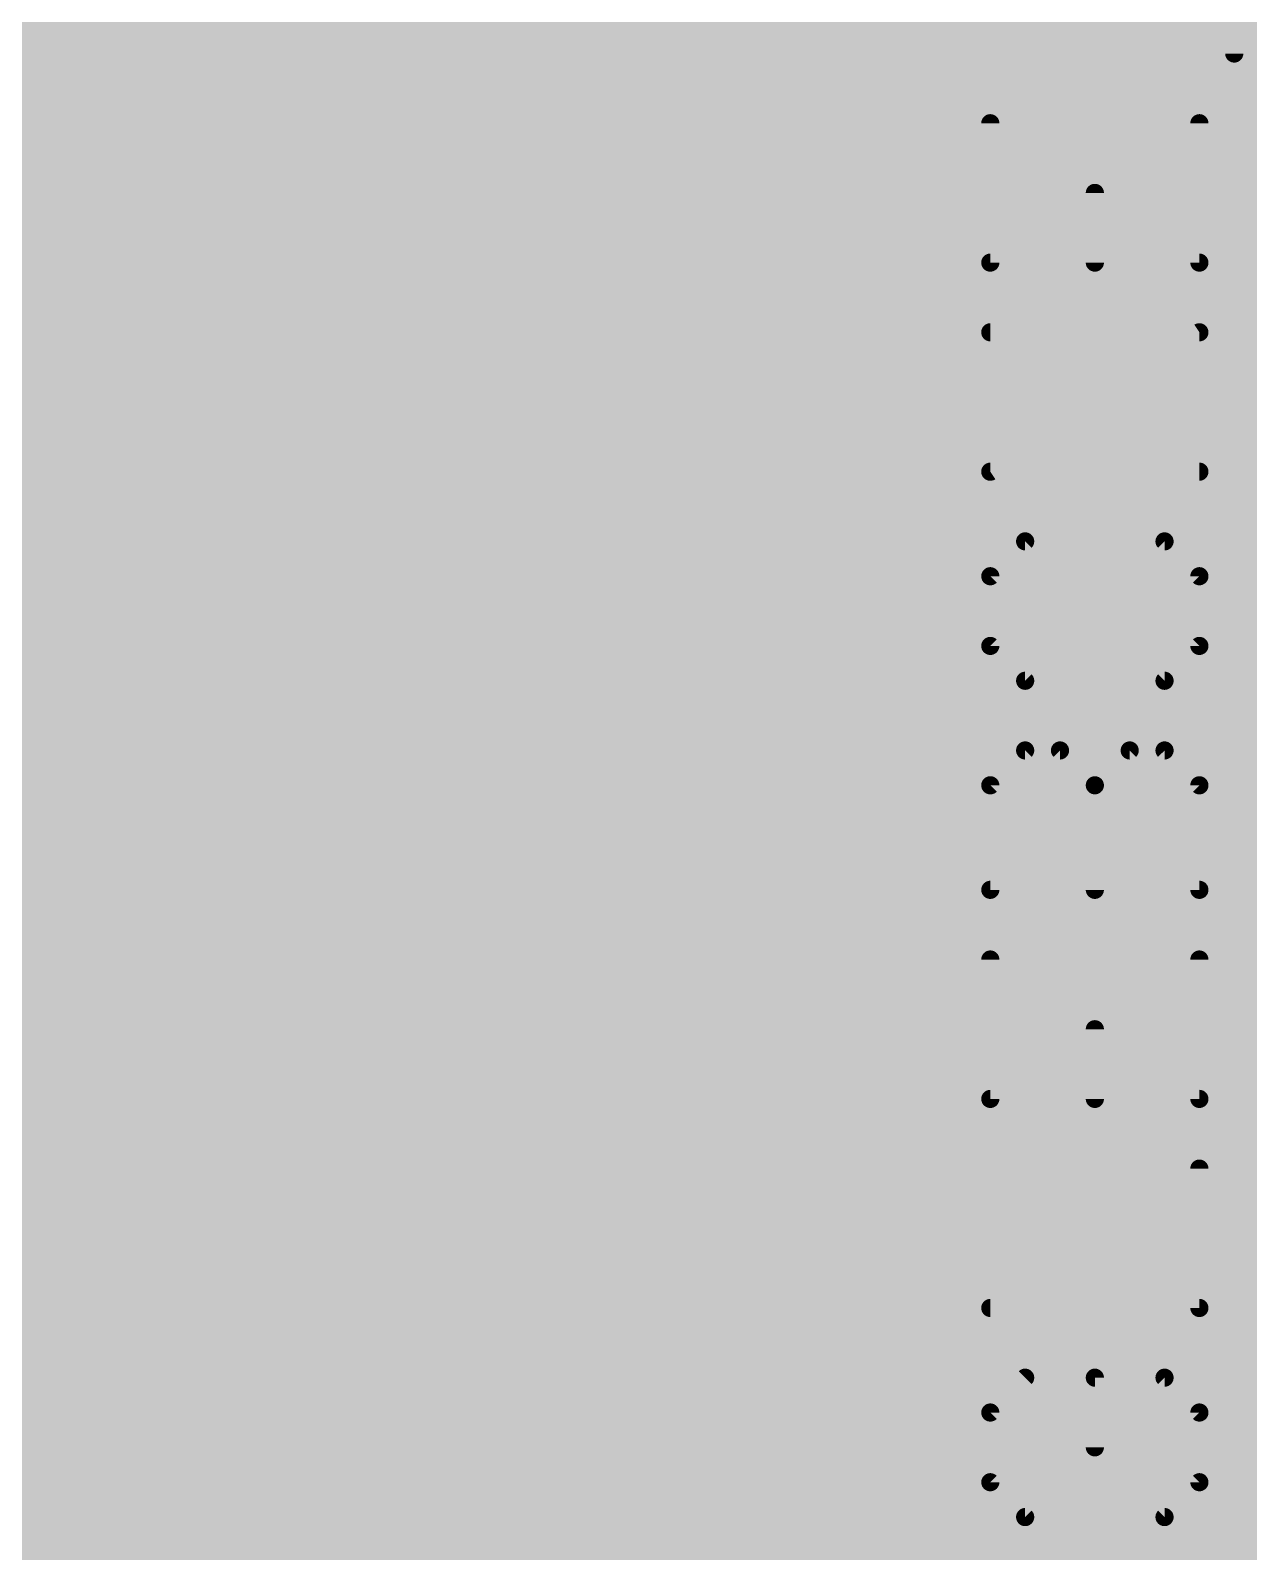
# Model space of a CAD drawing. Extents: x -0.1 to 54.7, y 0 to 86.4.
# Drawn here: x 41.67 to 48.48, y 21.15 to 29.65 of the extents above; entities that cross this region are included whole.
import ezdxf

# ---------------------------------------------------------------- set-up
doc = ezdxf.new("R2010")
doc.units = 0
for name, color, linetype in [('1', 22, 'CONTINUOUS'), ('16', 175, 'CONTINUOUS'), ('27', 253, 'CONTINUOUS')]:
    doc.layers.add(name, color=color, linetype=linetype)

msp = doc.modelspace()

# ---------------------------------------------------------------- linework, layer by layer
at = {"layer": '1'}
for points, const_width in [([(17.5514, 29.6672), (49.0984, 29.6672)], 0.4064), ([(17.932, 29.2608), (49.0046, 29.2608)], 0.4064), ([(18.3384, 28.8544), (49.0563, 28.8544)], 0.4064), ([(18.7448, 28.448), (49.2859, 28.448)], 0.4064), ([(19.1512, 28.0416), (53.3273, 28.0416)], 0.4064), ([(47.1971, 27.7114), (19.4814, 27.7114)], 0.4064), ([(47.5799, 27.5529), (47.1971, 27.7114)], 0.4064), ([(47.3811, 27.6352), (49.4891, 27.6352)], 0.4064), ([(49.8693, 25.2635), (47.5799, 27.5529)], 0.4064), ([(47.904, 27.2288), (49.1405, 27.2288)], 0.4064), ([(19.05, 26.67), (46.99, 26.67)], 1.27), ([(46.99, 26.67), (49.53, 24.13)], 1.27), ([(48.3104, 26.8224), (49.0046, 26.8224)], 0.4064), ([(4.9018, 25.6032), (46.584, 25.6032)], 0.4064), ([(18.8429, 25.6286), (46.5586, 25.6286)], 0.4064), ([(46.5586, 25.6286), (48.9401, 23.2471)], 0.4064), ([(4.9018, 25.1968), (46.9904, 25.1968)], 0.4064), ([(5.4257, 24.7904), (47.3968, 24.7904)], 0.4064), ([(5.5958, 24.384), (47.8032, 24.384)], 0.4064), ([(5.6054, 23.9776), (48.2096, 23.9776)], 0.4064), ([(5.4695, 23.5712), (48.616, 23.5712)], 0.4064), ([(5.1209, 23.1648), (49.1389, 23.1648)], 0.4064), ([(1.2827, 22.7584), (53.3273, 22.7584)], 0.4064), ([(5.3241, 22.352), (49.2859, 22.352)], 0.4064), ([(5.5537, 21.9456), (49.0563, 21.9456)], 0.4064), ([(37.2617, 21.5392), (49.0046, 21.5392)], 0.4064), ([(38.7679, 21.1328), (49.0984, 21.1328)], 0.4064)]:
    msp.add_lwpolyline(points, dxfattribs=dict(at, const_width=const_width))
for points, const_width in [([(47.236, 27.8053, 1), (47.1583, 27.6175)], 0.2032), ([(47.1971, 27.6098, 1), (47.1971, 27.813)], 0.2032), ([(47.3811, 27.7368, 1), (47.3811, 27.5336)], 0.2032), ([(47.6517, 27.6247, 1), (47.5081, 27.481)], 0.2032), ([(47.541, 27.459, 1), (47.6188, 27.6467)], 0.2032), ([(47.904, 27.3304, 1), (47.904, 27.1272)], 0.2032), ([(47.2145, 26.8945, 1), (46.7655, 26.4455)], 0.635), ([(46.99, 26.3525, 1), (46.99, 26.9875)], 0.635), ([(48.3104, 26.924, 1), (48.3104, 26.7208)], 0.2032), ([(46.6305, 25.7004, 1), (46.4868, 25.5568)], 0.2032), ([(46.5586, 25.527, 1), (46.5586, 25.7302)], 0.2032), ([(46.584, 25.5016, 1), (46.584, 25.7048)], 0.2032), ([(46.9904, 25.0952, 1), (46.9904, 25.2984)], 0.2032), ([(47.3968, 24.6888, 1), (47.3968, 24.892)], 0.2032), ([(47.8032, 24.2824, 1), (47.8032, 24.4856)], 0.2032), ([(48.2096, 23.876, 1), (48.2096, 24.0792)], 0.2032)]:
    msp.add_lwpolyline(points, format="xyb", dxfattribs=dict(at, const_width=const_width))
at = {"layer": '16', "const_width": 0.4064}
for points in [[(5.5116, 29.6672), (49.0984, 29.6672)], [(5.6054, 29.2608), (49.0046, 29.2608)], [(5.5537, 28.8544), (49.0563, 28.8544)], [(5.3241, 28.448), (49.2859, 28.448)], [(1.2827, 28.0416), (53.3273, 28.0416)], [(5.1208, 27.6352), (49.4891, 27.6352)], [(5.4695, 27.2288), (49.1405, 27.2288)], [(5.6054, 26.8224), (49.0046, 26.8224)], [(5.5958, 26.416), (49.0142, 26.416)], [(5.4257, 26.0096), (49.1843, 26.0096)], [(4.9018, 25.6032), (49.7082, 25.6032)], [(4.9018, 25.1968), (49.7082, 25.1968)], [(5.4257, 24.7904), (49.1843, 24.7904)], [(5.5958, 24.384), (49.0142, 24.384)], [(5.6054, 23.9776), (49.0046, 23.9776)], [(5.4695, 23.5712), (49.1405, 23.5712)], [(5.1209, 23.1648), (49.4891, 23.1648)], [(1.2827, 22.7584), (53.3273, 22.7584)], [(5.3241, 22.352), (49.2859, 22.352)], [(5.5537, 21.9456), (49.0563, 21.9456)], [(37.2617, 21.5392), (49.0046, 21.5392)], [(38.7679, 21.1328), (49.0984, 21.1328)]]:
    msp.add_lwpolyline(points, dxfattribs=at)
at = {"layer": '27', "const_width": 0.1016}
for points in [[(48.4041, 29.5248), (48.4041, 30.3044)], [(47.0398, 29.135), (47.0398, 28.3554)], [(48.2092, 28.3554), (48.2092, 29.135)], [(47.6245, 28.3554), (47.6245, 28.7452)], [(47.0398, 28.3554), (48.2092, 28.3554)], [(47.0398, 27.186), (48.2092, 27.9656)], [(48.2092, 27.9656), (47.0398, 27.9656)], [(48.2092, 27.186), (47.0398, 27.186)], [(47.2347, 26.7962), (47.0398, 26.6013)], [(48.0143, 26.7962), (47.2347, 26.7962)], [(48.2092, 26.6013), (48.0143, 26.7962)], [(47.0398, 26.6013), (47.0398, 26.2115)], [(48.2092, 26.2115), (48.2092, 26.6013)], [(47.0398, 26.2115), (47.2347, 26.0166)], [(48.0143, 26.0166), (48.2092, 26.2115)], [(47.2347, 26.0166), (48.0143, 26.0166)], [(47.0398, 25.4319), (47.2347, 25.6268)], [(47.2347, 25.6268), (47.4296, 25.6268)], [(47.4296, 25.6268), (47.6245, 25.4319)], [(47.6245, 25.4319), (47.8194, 25.6268)], [(47.8194, 25.6268), (48.0143, 25.6268)], [(48.0143, 25.6268), (48.2092, 25.4319)], [(47.0398, 24.8472), (47.0398, 25.4319)], [(47.6245, 24.8472), (47.6245, 25.4319)], [(48.2092, 25.4319), (48.2092, 24.8472)], [(48.2092, 24.8472), (47.0398, 24.8472)], [(47.0398, 24.4574), (47.0398, 23.6778)], [(48.2092, 23.6778), (48.2092, 24.4574)], [(47.6245, 23.6778), (47.6245, 24.0676)], [(47.0398, 23.6778), (48.2092, 23.6778)], [(48.2092, 22.5084), (48.2092, 23.288)], [(47.0398, 22.5084), (48.2092, 22.5084)], [(47.2347, 22.1186), (47.0398, 21.9237)], [(48.0143, 22.1186), (47.6245, 22.1186)], [(47.6245, 22.1186), (47.6245, 21.7288)], [(48.2092, 21.9237), (48.0143, 22.1186)], [(47.0398, 21.9237), (47.0398, 21.5339)], [(48.2092, 21.5339), (48.2092, 21.9237)], [(47.0398, 21.5339), (47.2347, 21.339)], [(48.0143, 21.339), (48.2092, 21.5339)], [(47.2347, 21.339), (48.0143, 21.339)]]:
    msp.add_lwpolyline(points, dxfattribs=at)
at = {"layer": '27', "const_width": 0.0508}
for points in [[(48.3787, 29.5248, 1), (48.4295, 29.5248)], [(47.0652, 29.135, 1), (47.0144, 29.135)], [(48.2346, 29.135, 1), (48.1838, 29.135)], [(47.6499, 28.7452, 1), (47.5991, 28.7452)], [(47.0398, 28.3808, 1), (47.0398, 28.33)], [(47.0144, 28.3554, 1), (47.0652, 28.3554)], [(47.5991, 28.3554, 1), (47.6499, 28.3554)], [(48.1838, 28.3554, 1), (48.2346, 28.3554)], [(48.2092, 28.33, 1), (48.2092, 28.3808)], [(47.0398, 27.991, 1), (47.0398, 27.9402)], [(48.2233, 27.9444, 1), (48.1951, 27.9867)], [(48.2092, 27.9402, 1), (48.2092, 27.991)], [(47.0398, 27.2114, 1), (47.0398, 27.1606)], [(47.0257, 27.2071, 1), (47.0539, 27.1648)], [(48.2092, 27.1606, 1), (48.2092, 27.2114)], [(47.2347, 26.8216, 1), (47.2347, 26.7708)], [(47.2527, 26.7782, 1), (47.2167, 26.8141)], [(48.0323, 26.8141, 1), (47.9963, 26.7782)], [(48.0143, 26.7708, 1), (48.0143, 26.8216)], [(47.0652, 26.6013, 1), (47.0144, 26.6013)], [(47.0218, 26.6192, 1), (47.0578, 26.5833)], [(48.2346, 26.6013, 1), (48.1838, 26.6013)], [(48.1912, 26.5833, 1), (48.2272, 26.6192)], [(47.0578, 26.2294, 1), (47.0218, 26.1935)], [(47.0144, 26.2115, 1), (47.0652, 26.2115)], [(48.1838, 26.2115, 1), (48.2346, 26.2115)], [(48.2272, 26.1935, 1), (48.1912, 26.2294)], [(47.2347, 26.042, 1), (47.2347, 25.9912)], [(47.2167, 25.9986, 1), (47.2527, 26.0345)], [(47.9963, 26.0345, 1), (48.0323, 25.9986)], [(48.0143, 25.9912, 1), (48.0143, 26.042)], [(47.2347, 25.6522, 1), (47.2347, 25.6014)], [(47.2527, 25.6088, 1), (47.2167, 25.6447)], [(47.4476, 25.6447, 1), (47.4116, 25.6088)], [(47.4296, 25.6014, 1), (47.4296, 25.6522)], [(47.8194, 25.6522, 1), (47.8194, 25.6014)], [(47.8374, 25.6088, 1), (47.8014, 25.6447)], [(48.0323, 25.6447, 1), (47.9963, 25.6088)], [(48.0143, 25.6014, 1), (48.0143, 25.6522)], [(47.0652, 25.4319, 1), (47.0144, 25.4319)], [(47.0218, 25.4498, 1), (47.0578, 25.4139)], [(47.6499, 25.4319, 1), (47.5991, 25.4319)], [(47.6065, 25.4498, 1), (47.6425, 25.4139)], [(47.6065, 25.4139, 1), (47.6425, 25.4498)], [(48.2346, 25.4319, 1), (48.1838, 25.4319)], [(48.1912, 25.4139, 1), (48.2272, 25.4498)], [(47.0398, 24.8726, 1), (47.0398, 24.8218)], [(47.0144, 24.8472, 1), (47.0652, 24.8472)], [(47.5991, 24.8472, 1), (47.6499, 24.8472)], [(48.1838, 24.8472, 1), (48.2346, 24.8472)], [(48.2092, 24.8218, 1), (48.2092, 24.8726)], [(47.0652, 24.4574, 1), (47.0144, 24.4574)], [(48.2346, 24.4574, 1), (48.1838, 24.4574)], [(47.6499, 24.0676, 1), (47.5991, 24.0676)], [(47.0398, 23.7032, 1), (47.0398, 23.6524)], [(47.0144, 23.6778, 1), (47.0652, 23.6778)], [(47.5991, 23.6778, 1), (47.6499, 23.6778)], [(48.1838, 23.6778, 1), (48.2346, 23.6778)], [(48.2092, 23.6524, 1), (48.2092, 23.7032)], [(48.2346, 23.288, 1), (48.1838, 23.288)], [(47.0398, 22.5338, 1), (47.0398, 22.483)], [(48.2092, 22.483, 1), (48.2092, 22.5338)], [(48.1838, 22.5084, 1), (48.2346, 22.5084)], [(47.2527, 22.1006, 1), (47.2167, 22.1365)], [(47.6245, 22.144, 1), (47.6245, 22.0932)], [(47.6499, 22.1186, 1), (47.5991, 22.1186)], [(48.0323, 22.1365, 1), (47.9963, 22.1006)], [(48.0143, 22.0932, 1), (48.0143, 22.144)], [(47.0652, 21.9237, 1), (47.0144, 21.9237)], [(47.0218, 21.9416, 1), (47.0578, 21.9057)], [(48.2346, 21.9237, 1), (48.1838, 21.9237)], [(48.1912, 21.9057, 1), (48.2272, 21.9416)], [(47.5991, 21.7288, 1), (47.6499, 21.7288)], [(47.0578, 21.5518, 1), (47.0218, 21.5159)], [(47.0144, 21.5339, 1), (47.0652, 21.5339)], [(48.1838, 21.5339, 1), (48.2346, 21.5339)], [(48.2272, 21.5159, 1), (48.1912, 21.5518)], [(47.2347, 21.3644, 1), (47.2347, 21.3136)], [(47.2167, 21.321, 1), (47.2527, 21.357)], [(47.9963, 21.357, 1), (48.0323, 21.321)], [(48.0143, 21.3136, 1), (48.0143, 21.3644)]]:
    msp.add_lwpolyline(points, format="xyb", dxfattribs=at)

doc.saveas('drawing.dxf')
